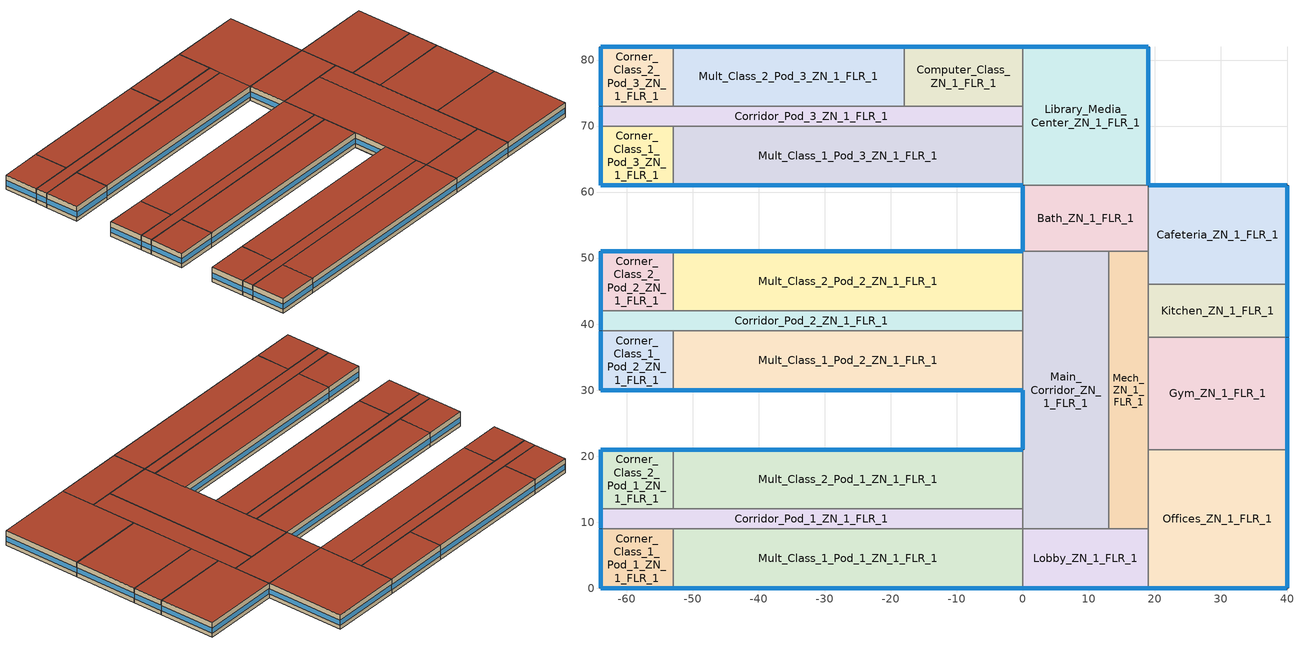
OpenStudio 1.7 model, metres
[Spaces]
Mult_Class_1_Pod_2_ZN_1_FLR_1
 floor ground: 0,39 0,30 -53,30 -53,39 z0
 wall outside: -53,30 0,30 z0:4
 wall to Corridor_Pod_2_ZN_1_FLR_1: 0,39 -53,39 z0:4
 wall to Corner_Class_1_Pod_2_ZN_1_FLR_1: -53,39 -53,30 z0:4
 wall to Main_Corridor_ZN_1_FLR_1: 0,30 0,39 z0:4
 window: -52.95,30 -0.05,30 z1.1:2.5
 roof outside: 0,30 0,39 -53,39 -53,30 z4
Mult_Class_1_Pod_1_ZN_1_FLR_1
 floor ground: 0,9 0,0 -53,0 -53,9 z0
 wall outside: -53,0 0,0 z0:4
 wall to Lobby_ZN_1_FLR_1: 0,0 0,9 z0:4
 wall to Corridor_Pod_1_ZN_1_FLR_1: 0,9 -53,9 z0:4
 wall to Corner_Class_1_Pod_1_ZN_1_FLR_1: -53,9 -53,0 z0:4
 window: -52.95,0 -0.05,0 z1.1:2.5
 roof outside: 0,0 0,9 -53,9 -53,0 z4
Cafeteria_ZN_1_FLR_1
 floor ground: 40,61 40,46 19,46 19,61 z0
 wall outside: 40,46 40,61 19,61 z0:4
 wall to Kitchen_ZN_1_FLR_1: 19,46 40,46 z0:4
 wall to Mech_ZN_1_FLR_1: 19,51 19,46 z0:4
 wall to Bath_ZN_1_FLR_1: 19,61 19,51 z0:4
 window: 39.95,61 19.05,61 / 40,46.05 40,60.95 z1.1:2.51
 roof outside: 40,46 40,61 19,61 19,46 z4
Corner_Class_2_Pod_2_ZN_1_FLR_1
 floor ground: -53,51 -53,42 -64,42 -64,51 z0
 wall outside: -53,51 -64,51 -64,42 z0:4
 wall to Corridor_Pod_2_ZN_1_FLR_1: -64,42 -53,42 z0:4
 wall to Mult_Class_2_Pod_2_ZN_1_FLR_1: -53,42 -53,51 z0:4
 window: -64,50.95 -64,42.05 z1.1:2.52; -53.05,51 -63.95,51 z1.1:2.51
 roof outside: -53,42 -53,51 -64,51 -64,42 z4
Corridor_Pod_3_ZN_1_FLR_1
 floor ground: 0,73 0,70 -64,70 -64,73 z0
 wall outside: -64,73 -64,70 z0:4
 wall to Library_Media_Center_ZN_1_FLR_1: 0,70 0,73 z0:4
 wall to Corner_Class_1_Pod_3_ZN_1_FLR_1: -64,70 -53,70 z0:4
 wall to Corner_Class_2_Pod_3_ZN_1_FLR_1: -53,73 -64,73 z0:4
 wall to Mult_Class_1_Pod_3_ZN_1_FLR_1: -53,70 0,70 z0:4
 wall to Mult_Class_2_Pod_3_ZN_1_FLR_1: -18,73 -53,73 z0:4
 wall to Computer_Class_ZN_1_FLR_1: 0,73 -18,73 z0:4
 window: -64,72.95 -64,70.05 z1.1:2.55
 roof outside: 0,70 0,73 -64,73 -64,70 z4
Corner_Class_1_Pod_3_ZN_1_FLR_1
 floor ground: -53,70 -53,61 -64,61 -64,70 z0
 wall outside: -64,70 -64,61 -53,61 z0:4
 wall to Mult_Class_1_Pod_3_ZN_1_FLR_1: -53,61 -53,70 z0:4
 window: -64,69.95 -64,61.05 z1.1:2.52; -63.95,61 -53.05,61 z1.1:2.51
 roof outside: -53,61 -53,70 -64,70 -64,61 z4
Library_Media_Center_ZN_1_FLR_1
 floor ground: 19,82 19,61 0,61 0,82 z0
 wall outside: 19,61 19,82 0,82 z0:4
 wall to Computer_Class_ZN_1_FLR_1: 0,82 0,73 z0:4
 wall to Mult_Class_1_Pod_3_ZN_1_FLR_1: 0,70 0,61 z0:4
 wall to Bath_ZN_1_FLR_1: 0,61 19,61 z0:4
 window: 18.95,82 0.05,82 / 19,61.05 19,81.95 z1.1:2.51
 roof outside: 19,61 19,82 0,82 0,61 z4
Computer_Class_ZN_1_FLR_1
 floor ground: 0,82 0,73 -18,73 -18,82 z0
 wall outside: 0,82 -18,82 z0:4
 wall to Mult_Class_2_Pod_3_ZN_1_FLR_1: -18,82 -18,73 z0:4
 window: -0.05,82 -17.95,82 z1.1:2.51
 roof outside: 0,73 0,82 -18,82 -18,73 z4
Mech_ZN_1_FLR_1
 floor ground: 19,51 19,9 13,9 13,51 z0
 wall to Offices_ZN_1_FLR_1: 19,9 19,21 z0:4
 wall to Lobby_ZN_1_FLR_1: 13,9 19,9 z0:4
 wall to Bath_ZN_1_FLR_1: 19,51 13,51 z0:4
 wall to Gym_ZN_1_FLR_1: 19,21 19,38 z0:4
 wall to Main_Corridor_ZN_1_FLR_1: 13,51 13,9 z0:4
 wall to Kitchen_ZN_1_FLR_1: 19,38 19,46 z0:4
 roof outside: 19,9 19,51 13,51 13,9 z4
Mult_Class_1_Pod_3_ZN_1_FLR_1
 floor ground: 0,70 0,61 -53,61 -53,70 z0
 wall outside: -53,61 0,61 z0:4
 window: -52.95,61 -0.05,61 z1.1:2.5
 roof outside: 0,61 0,70 -53,70 -53,61 z4
Corner_Class_2_Pod_3_ZN_1_FLR_1
 floor ground: -53,82 -53,73 -64,73 -64,82 z0
 wall outside: -53,82 -64,82 -64,73 z0:4
 wall to Mult_Class_2_Pod_3_ZN_1_FLR_1: -53,73 -53,82 z0:4
 window: -53.05,82 -63.95,82 z1.1:2.51; -64,81.95 -64,73.05 z1.1:2.52
 roof outside: -53,73 -53,82 -64,82 -64,73 z4
Mult_Class_2_Pod_1_ZN_1_FLR_1
 floor ground: 0,21 0,12 -53,12 -53,21 z0
 wall outside: 0,21 -53,21 z0:4
 wall to Corner_Class_2_Pod_1_ZN_1_FLR_1: -53,21 -53,12 z0:4
 wall to Main_Corridor_ZN_1_FLR_1: 0,12 0,21 z0:4
 wall to Corridor_Pod_1_ZN_1_FLR_1: -53,12 0,12 z0:4
 window: -0.05,21 -52.95,21 z1.1:2.5
 roof outside: 0,12 0,21 -53,21 -53,12 z4
Corner_Class_1_Pod_2_ZN_1_FLR_1
 floor ground: -53,39 -53,30 -64,30 -64,39 z0
 wall outside: -64,39 -64,30 -53,30 z0:4
 wall to Corridor_Pod_2_ZN_1_FLR_1: -53,39 -64,39 z0:4
 window: -64,38.95 -64,30.05 z1.1:2.52; -63.95,30 -53.05,30 z1.1:2.51
 roof outside: -53,30 -53,39 -64,39 -64,30 z4
Bath_ZN_1_FLR_1
 floor ground: 19,61 19,51 0,51 0,61 z0
 wall outside: 0,61 0,51 z0:4
 wall to Main_Corridor_ZN_1_FLR_1: 0,51 13,51 z0:4
 window: 0,60.95 0,51.05 z1.1:2.51
 roof outside: 19,51 19,61 0,61 0,51 z4
Corridor_Pod_1_ZN_1_FLR_1
 floor ground: 0,12 0,9 -64,9 -64,12 z0
 wall outside: -64,12 -64,9 z0:4
 wall to Main_Corridor_ZN_1_FLR_1: 0,9 0,12 z0:4
 wall to Corner_Class_2_Pod_1_ZN_1_FLR_1: -53,12 -64,12 z0:4
 wall to Corner_Class_1_Pod_1_ZN_1_FLR_1: -64,9 -53,9 z0:4
 window: -64,11.95 -64,9.05 z1.1:2.55
 roof outside: 0,9 0,12 -64,12 -64,9 z4
Mult_Class_2_Pod_2_ZN_1_FLR_1
 floor ground: 0,51 0,42 -53,42 -53,51 z0
 wall outside: 0,51 -53,51 z0:4
 wall to Corridor_Pod_2_ZN_1_FLR_1: -53,42 0,42 z0:4
 wall to Main_Corridor_ZN_1_FLR_1: 0,42 0,51 z0:4
 window: -0.05,51 -52.95,51 z1.1:2.5
 roof outside: 0,42 0,51 -53,51 -53,42 z4
Corridor_Pod_2_ZN_1_FLR_1
 floor ground: 0,42 0,39 -64,39 -64,42 z0
 wall outside: -64,42 -64,39 z0:4
 wall to Main_Corridor_ZN_1_FLR_1: 0,39 0,42 z0:4
 window: -64,41.95 -64,39.05 z1.1:2.55
 roof outside: 0,39 0,42 -64,42 -64,39 z4
Kitchen_ZN_1_FLR_1
 floor ground: 40,46 40,38 19,38 19,46 z0
 wall outside: 40,38 40,46 z0:4
 wall to Gym_ZN_1_FLR_1: 19,38 40,38 z0:4
 window: 40,38.05 40,45.95 z1.1:2.52
 roof outside: 40,38 40,46 19,46 19,38 z4
Corner_Class_1_Pod_1_ZN_1_FLR_1
 floor ground: -53,9 -53,0 -64,0 -64,9 z0
 wall outside: -64,9 -64,0 -53,0 z0:4
 window: -63.95,0 -53.05,0 z1.1:2.51; -64,8.95 -64,0.05 z1.1:2.52
 roof outside: -53,0 -53,9 -64,9 -64,0 z4
Main_Corridor_ZN_1_FLR_1
 floor ground: 13,51 13,9 0,9 0,51 z0
 wall outside: 0,30 0,21 z0:4
 wall to Lobby_ZN_1_FLR_1: 0,9 13,9 z0:4
 window: 0,29.95 0,21.05 z1.1:2.52
 roof outside: 13,9 13,51 0,51 0,9 z4
Offices_ZN_1_FLR_1
 floor ground: 40,21 40,0 19,0 19,21 z0
 wall outside: 19,0 40,0 40,21 z0:4
 wall to Gym_ZN_1_FLR_1: 40,21 19,21 z0:4
 wall to Lobby_ZN_1_FLR_1: 19,9 19,0 z0:4
 window: 40,0.05 40,20.95 / 19.05,0 39.95,0 z1.1:2.51
 roof outside: 40,0 40,21 19,21 19,0 z4
Corner_Class_2_Pod_1_ZN_1_FLR_1
 floor ground: -53,21 -53,12 -64,12 -64,21 z0
 wall outside: -53,21 -64,21 -64,12 z0:4
 window: -53.05,21 -63.95,21 z1.1:2.51; -64,20.95 -64,12.05 z1.1:2.52
 roof outside: -53,12 -53,21 -64,21 -64,12 z4
Mult_Class_2_Pod_3_ZN_1_FLR_1
 floor ground: -18,82 -18,73 -53,73 -53,82 z0
 wall outside: -18,82 -53,82 z0:4
 window: -18.05,82 -52.95,82 z1.1:2.5
 roof outside: -18,73 -18,82 -53,82 -53,73 z4
Gym_ZN_1_FLR_1
 floor ground: 40,38 40,21 19,21 19,38 z0
 wall outside: 40,21 40,38 z0:4
 window: 40,21.05 40,37.95 z1.1:2.51
 roof outside: 40,21 40,38 19,38 19,21 z4
Lobby_ZN_1_FLR_1
 floor ground: 19,9 19,0 0,0 0,9 z0
 wall outside: 0,0 19,0 z0:4
 window: 0.05,0 18.95,0 z1.1:2.51
 roof outside: 19,0 19,9 0,9 0,0 z4
[Site]
USA FL-MIAMI: Latitude {deg}=25.78; Longitude {deg}=-80.27; Time Zone {hr}=-5; Elevation {m}=2; Terrain=City
[Building]
Ref Bldg Primary School Pre1980_v1.3_5.0: North Axis {deg}=0
[Space] Part of Total Floor Area=Yes
Mult_Class_1_Pod_2_ZN_1_FLR_1; Mult_Class_2_Pod_1_ZN_1_FLR_1; Mult_Class_1_Pod_1_ZN_1_FLR_1; Main_Corridor_ZN_1_FLR_1; Cafeteria_ZN_1_FLR_1; Mult_Class_2_Pod_2_ZN_1_FLR_1; Corner_Class_2_Pod_2_ZN_1_FLR_1; Mult_Class_1_Pod_3_ZN_1_FLR_1; Computer_Class_ZN_1_FLR_1; Corridor_Pod_3_ZN_1_FLR_1; Corner_Class_1_Pod_3_ZN_1_FLR_1; Lobby_ZN_1_FLR_1; Library_Media_Center_ZN_1_FLR_1; Mult_Class_2_Pod_3_ZN_1_FLR_1; Mech_ZN_1_FLR_1; Corner_Class_2_Pod_3_ZN_1_FLR_1; Gym_ZN_1_FLR_1; Corner_Class_1_Pod_2_ZN_1_FLR_1; Bath_ZN_1_FLR_1; Corridor_Pod_1_ZN_1_FLR_1; Corridor_Pod_2_ZN_1_FLR_1; Corner_Class_1_Pod_1_ZN_1_FLR_1; Kitchen_ZN_1_FLR_1; Offices_ZN_1_FLR_1; Corner_Class_2_Pod_1_ZN_1_FLR_1
